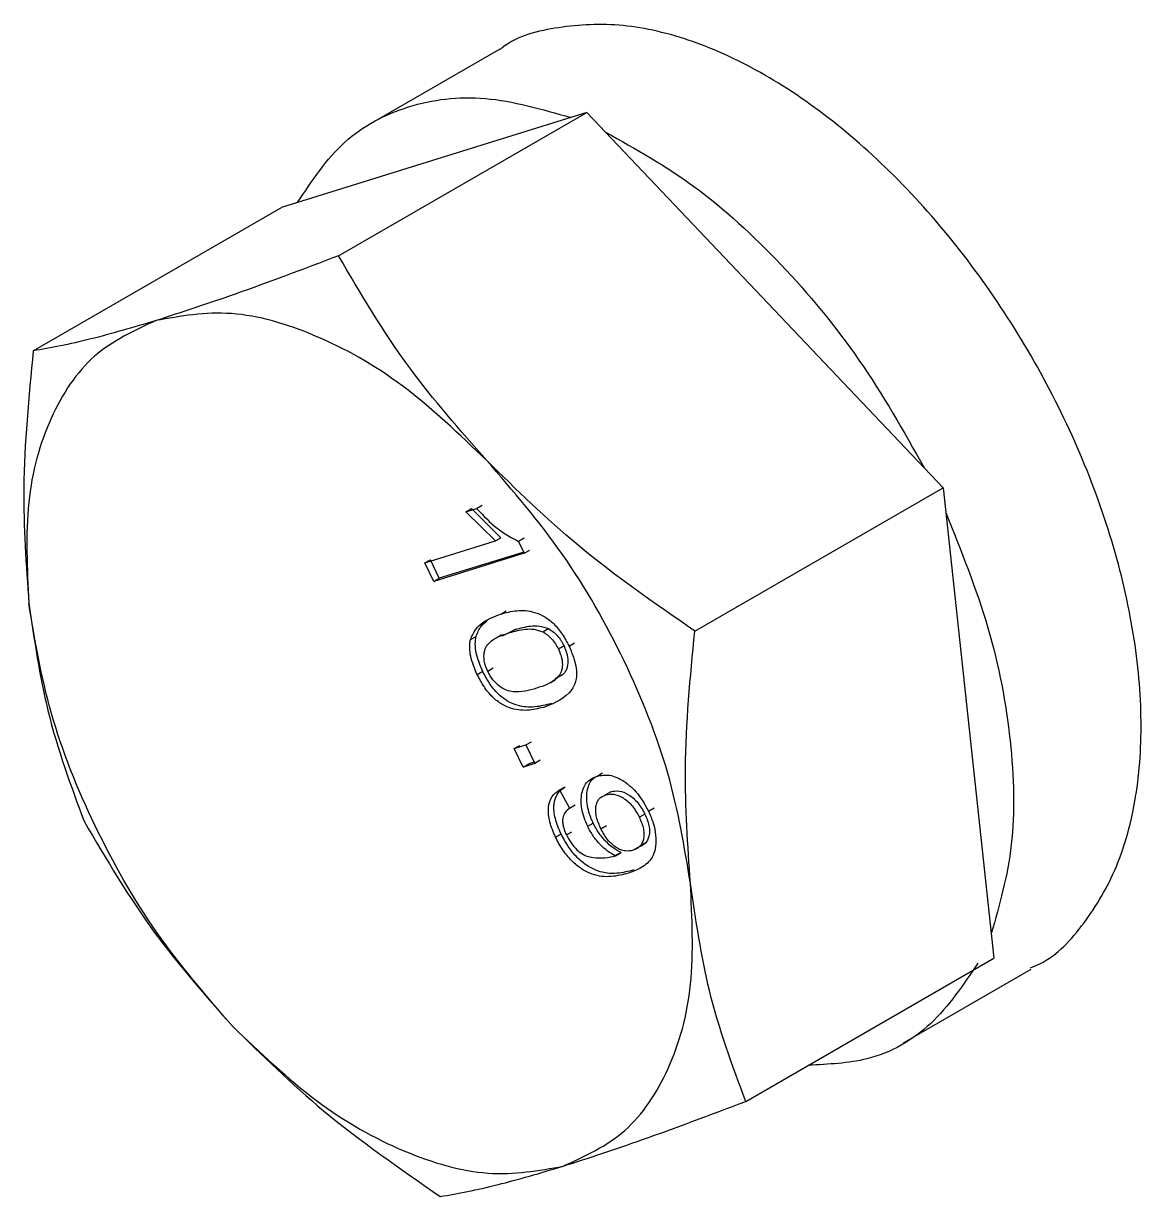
# Model space of a CAD drawing. Header units: millimetres. Extents: x 1293 to 41893, y 1011 to 26911.
# Drawn here: x 5547.02 to 5570.71, y 22771.71 to 22796.57 of the extents above; entities that cross this region are included whole.
import ezdxf

# ---------------------------------------------------------------- set-up
doc = ezdxf.new("R2010")
doc.units = ezdxf.units.MM
doc.header["$LTSCALE"] = 50
doc.layers.add('MAQUINAS', color=11, linetype='Continuous')

msp = doc.modelspace()

# ---------------------------------------------------------------- linework, layer by layer
at = {"layer": 'MAQUINAS', "linetype": 'Continuous', "lineweight": 25}
for p, q in [((5557.1157801, 22796.0259972), (5554.4099181, 22794.4639363)), ((5558.9596759, 22794.6835429), (5552.4895805, 22792.6674501)), ((5553.6986817, 22791.6464356), (5558.9596759, 22794.6835429)), ((5559.3552164, 22794.2668255), (5558.9596759, 22794.6835429)), ((5559.3552164, 22794.2668255), (5566.5078894, 22786.7312058)), ((5547.2285863, 22789.6303428), (5552.4895805, 22792.6674501)), ((5561.2468952, 22783.6940985), (5566.5078894, 22786.7312058)), ((5566.5078894, 22786.7312058), (5567.5860076, 22776.7627759)), ((5556.3981358, 22786.2226623), (5556.6249166, 22786.2933276)), ((5556.3981358, 22786.2226623), (5556.5159869, 22786.2906963)), ((5557.1397352, 22785.6707523), (5556.5159869, 22786.2906963)), ((5556.6249166, 22786.2933276), (5556.7427678, 22786.3613616)), ((5557.021884, 22785.6027183), (5556.3981358, 22786.2226623)), ((5555.5266679, 22785.1368063), (5557.021884, 22785.6027183)), ((5557.021884, 22785.6027183), (5557.1397352, 22785.6707523)), ((5557.6307753, 22785.6625967), (5557.5129242, 22785.5945627)), ((5557.5129242, 22785.5945627), (5557.634825, 22785.34132)), ((5557.634825, 22785.34132), (5555.7160283, 22784.7434197)), ((5557.6006162, 22785.3619719), (5555.8338794, 22784.8114537)), ((5557.634825, 22785.34132), (5557.7526761, 22785.409354)), ((5555.5266679, 22785.1368063), (5555.644519, 22785.2048404)), ((5555.7160283, 22784.7434197), (5555.5266679, 22785.1368063)), ((5555.8338794, 22784.8114537), (5555.644519, 22785.2048404)), ((5555.7160283, 22784.7434197), (5555.8338794, 22784.8114537)), ((5557.1357589, 22784.0548309), (5557.2536101, 22784.1228649)), ((5556.4932131, 22783.5117845), (5556.6110642, 22783.5798185)), ((5557.1578557, 22783.6142409), (5557.0400046, 22783.5462069)), ((5557.1697454, 22783.5926628), (5557.4437392, 22783.7297178)), ((5557.4437392, 22783.7297178), (5557.3258881, 22783.6616838)), ((5558.0302389, 22783.6768776), (5558.14809, 22783.7449116)), ((5558.4760074, 22783.3777348), (5558.3581563, 22783.3097008)), ((5558.5816271, 22783.3743866), (5558.6994782, 22783.4424207)), ((5556.7560815, 22782.8368549), (5556.6382304, 22782.7688209)), ((5556.9774812, 22782.9058434), (5556.85963, 22782.8378094)), ((5558.1805037, 22782.5979061), (5558.2983548, 22782.6659401)), ((5557.420272, 22781.2029396), (5557.6662716, 22781.2795935)), ((5557.6662716, 22781.2795935), (5557.7841227, 22781.3476275)), ((5557.6662716, 22781.2795935), (5557.855632, 22780.8862068)), ((5557.420272, 22781.2029396), (5557.5381232, 22781.2709736)), ((5557.6096325, 22780.8095529), (5557.420272, 22781.2029396)), ((5557.855632, 22780.8862068), (5557.6096325, 22780.8095529)), ((5557.6096325, 22780.8095529), (5557.7274836, 22780.877587)), ((5557.8425258, 22780.9134343), (5557.7274836, 22780.877587)), ((5557.9734832, 22780.9542408), (5557.855632, 22780.8862068)), ((5559.1755615, 22780.6189116), (5559.2934126, 22780.6869456)), ((5558.3800083, 22780.3257767), (5558.4978594, 22780.3938107)), ((5558.3800083, 22780.3257767), (5558.5939687, 22779.9400554)), ((5559.4697043, 22780.2894867), (5559.3518532, 22780.2214527)), ((5559.2127184, 22780.1234299), (5559.2080013, 22780.1207067)), ((5558.5939687, 22779.9400554), (5558.7118198, 22780.0080894)), ((5560.1906068, 22779.8157414), (5560.0727557, 22779.7477074)), ((5560.2651595, 22779.8769333), (5560.3830107, 22779.9449673)), ((5558.9771277, 22779.5554558), (5559.0949789, 22779.6234898)), ((5559.2562231, 22779.5045843), (5559.3740742, 22779.5726183)), ((5558.2960217, 22779.3248435), (5558.4138728, 22779.3928775)), ((5558.5271852, 22779.373548), (5558.6450363, 22779.441582)), ((5560.0562355, 22779.1150757), (5559.9383844, 22779.0470417)), ((5560.0926501, 22779.1438926), (5560.2105012, 22779.2119266)), ((5559.5199196, 22778.9145267), (5559.6377708, 22778.9825608)), ((5559.5199196, 22778.9145267), (5559.5659257, 22778.9309829)), ((5559.5659257, 22778.9309829), (5559.6837768, 22778.9990169)), ((5559.6377708, 22778.9825608), (5559.6837768, 22778.9990169)), ((5562.3250133, 22773.7256686), (5567.5860076, 22776.7627759)), ((5565.66567, 22774.9662896), (5568.3715319, 22776.5283505))]:
    msp.add_line(p, q, dxfattribs=at)
for points, knots in [([(5568.3574728, 22776.5549079), (5568.4245297, 22776.5826474), (5568.8812807, 22776.7715919), (5569.5250605, 22777.4763103), (5570.2295406, 22778.6528345), (5570.6355789, 22780.1482584), (5570.7514102, 22781.8638589), (5570.5664271, 22783.7469397), (5570.0892291, 22785.7240017), (5569.3372136, 22787.7219251), (5568.3386234, 22789.6657725), (5567.1307851, 22791.4828845), (5565.7588359, 22793.1053567), (5564.2742495, 22794.4722478), (5562.731933, 22795.533426), (5561.1918702, 22796.2455058), (5559.7030687, 22796.595657), (5558.3532698, 22796.5192753), (5557.4799259, 22796.3092411), (5557.136317, 22796.0305731), (5557.1209061, 22796.0180748)], [0, 0, 0, 0, 0.0106094859, 0.0722654485, 0.1339214111, 0.1955773737, 0.2572333363, 0.3188892989, 0.3805452615, 0.4422012241, 0.5038571867, 0.5655131493, 0.6271691118, 0.6888250744, 0.750481037, 0.8121369996, 0.8737929622, 0.9354489248, 0.9971048874, 1, 1, 1, 1]), ([(5553.6986817, 22791.6464356), (5552.9447406, 22791.3614258), (5551.5296089, 22790.8264684), (5550.3726408, 22790.4497908), (5549.8320717, 22790.273796)], [0, 0, 0, 0, 0.5327709195, 1, 1, 1, 1]), ([(5556.8412261, 22787.3056738), (5556.2721708, 22787.9515542), (5555.0542343, 22789.3339176), (5554.1698538, 22790.8426349), (5553.6986817, 22791.6464356)], [0, 0, 0, 0, 0.4672290805, 1, 1, 1, 1]), ([(5549.8320717, 22790.273796), (5549.3483552, 22790.1306216), (5548.3130675, 22789.8241886), (5547.6055376, 22789.697721), (5547.2285863, 22789.6303428)], [0, 0, 0, 0, 0.46722908045, 1, 1, 1, 1]), ([(5547.2285863, 22789.6303428), (5547.1343123, 22788.6503481), (5546.9573619, 22786.8109184), (5547.0791706, 22785.0869996), (5547.1360831, 22784.2815347)], [0, 0, 0, 0, 0.5327709195, 1, 1, 1, 1]), ([(5561.2468952, 22783.6940985), (5560.3987333, 22784.2802676), (5558.806751, 22785.380495), (5557.4671341, 22786.6926138), (5556.8412261, 22787.3056738)], [0, 0, 0, 0, 0.5327709195, 1, 1, 1, 1]), ([(5556.6249166, 22786.2933276), (5556.76696, 22786.1406584), (5557.0505557, 22785.8358477), (5557.3589794, 22785.6748981), (5557.5129242, 22785.5945627)], [0, 0, 0, 0, 0.5008657323, 1, 1, 1, 1]), ([(5547.1360831, 22784.2815347), (5547.2498483, 22783.50889), (5547.4933373, 22781.8552159), (5548.0239888, 22780.424276), (5548.3067045, 22779.6619129)], [0, 0, 0, 0, 0.4672290805, 1, 1, 1, 1]), ([(5556.4932131, 22783.5117845), (5556.524754, 22783.5866022), (5556.5878817, 22783.7363468), (5556.8037619, 22783.9278725), (5557.0029658, 22784.0040497), (5557.1357589, 22784.0548309)], [0, 0, 0, 0, 0.249753552, 0.499871473, 1, 1, 1, 1]), ([(5557.1357589, 22784.0548309), (5557.2465378, 22784.0839461), (5557.4678222, 22784.1421045), (5557.7869802, 22784.1264492), (5558.0609977, 22784.0106499), (5558.2661814, 22783.8519449), (5558.4465367, 22783.6320254), (5558.5365672, 22783.460323), (5558.5816271, 22783.3743866)], [0, 0, 0, 0, 0.2504817087, 0.5003455958, 0.6317049057, 0.7502211388, 0.8749866995, 1, 1, 1, 1]), ([(5556.6110642, 22783.5798185), (5556.6422609, 22783.6552601), (5556.7046999, 22783.8062536), (5556.8160594, 22783.8957423), (5556.8717797, 22783.9405193)], [0, 0, 0, 0, 0.4996355373, 1, 1, 1, 1]), ([(5557.4437392, 22783.7297178), (5557.5517421, 22783.7581766), (5557.7137371, 22783.8008623), (5557.9510994, 22783.8115291), (5558.0824841, 22783.7670979), (5558.14809, 22783.7449116)], [0, 0, 0, 0, 0.5003723119, 0.7505151407, 1, 1, 1, 1]), ([(5556.7560815, 22782.8368549), (5556.700713, 22782.968353), (5556.6175541, 22783.165852), (5556.5887938, 22783.4185628), (5556.6036406, 22783.5260654), (5556.6110642, 22783.5798185)], [0, 0, 0, 0, 0.4990363131, 0.7495101716, 1, 1, 1, 1]), ([(5556.85963, 22782.8378094), (5556.8334878, 22782.9016851), (5556.7811889, 22783.0294716), (5556.7760739, 22783.2075521), (5556.809899, 22783.3555599), (5556.9768784, 22783.544711), (5557.1707884, 22783.6097011), (5557.3258881, 22783.6616838)], [0, 0, 0, 0, 0.1246963828, 0.2494616582, 0.3744323466, 0.4996371137, 1, 1, 1, 1]), ([(5557.3258881, 22783.6616838), (5557.433891, 22783.6901426), (5557.595886, 22783.7328283), (5557.8332483, 22783.7434951), (5557.964633, 22783.6990639), (5558.0302389, 22783.6768776)], [0, 0, 0, 0, 0.5003723119, 0.7505151407, 1, 1, 1, 1]), ([(5558.0302389, 22783.6768776), (5558.0617029, 22783.6573993), (5558.1246106, 22783.6184552), (5558.2151304, 22783.532395), (5558.2964792, 22783.4279462), (5558.3375948, 22783.3491207), (5558.3581563, 22783.3097008)], [0, 0, 0, 0, 0.2501584562, 0.5001555724, 0.7500324303, 1, 1, 1, 1]), ([(5558.14809, 22783.7449116), (5558.1795364, 22783.7254274), (5558.2424089, 22783.6864715), (5558.3331926, 22783.6004998), (5558.4001685, 22783.513152), (5558.4463031, 22783.4371329), (5558.4661058, 22783.3975346), (5558.4760074, 22783.3777348)], [0, 0, 0, 0, 0.2500549443, 0.4999486155, 0.749722078, 0.8748570557, 1, 1, 1, 1]), ([(5561.154392, 22778.3452904), (5561.0974794, 22779.1507553), (5560.9756708, 22780.8746741), (5561.1526212, 22782.7141038), (5561.2468952, 22783.6940985)], [0, 0, 0, 0, 0.4672290805, 1, 1, 1, 1]), ([(5556.6382304, 22782.7688209), (5556.5823818, 22782.9006492), (5556.4985019, 22783.0986441), (5556.4762874, 22783.3177361), (5556.4790084, 22783.4334366), (5556.4884783, 22783.4856688), (5556.4932131, 22783.5117845)], [0, 0, 0, 0, 0.4987953461, 0.7491482596, 0.8745764119, 1, 1, 1, 1]), ([(5558.3581563, 22783.3097008), (5558.3846795, 22783.2457567), (5558.4377247, 22783.1178715), (5558.4456953, 22782.9374869), (5558.4092183, 22782.7912606), (5558.2449562, 22782.5980797), (5558.0499512, 22782.5333223), (5557.8939694, 22782.4815238)], [0, 0, 0, 0, 0.1247447425, 0.2494837578, 0.3744708184, 0.4996480989, 1, 1, 1, 1]), ([(5558.5816271, 22783.3743866), (5558.6199578, 22783.2863951), (5558.6965877, 22783.1104843), (5558.7487791, 22782.8462966), (5558.7320111, 22782.6153428), (5558.5569807, 22782.282208), (5558.2932839, 22782.1742044), (5558.082561, 22782.0878976)], [0, 0, 0, 0, 0.125373348, 0.2506437386, 0.375697515, 0.5011131747, 1, 1, 1, 1]), ([(5558.4760074, 22783.3777348), (5558.5025155, 22783.3138158), (5558.5555304, 22783.1859808), (5558.5637283, 22783.0052196), (5558.5263853, 22782.8604279), (5558.4356249, 22782.7431254), (5558.3418108, 22782.7083732), (5558.2862815, 22782.6878032)], [0, 0, 0, 0, 0.18312290889, 0.36623741033, 0.54971603762, 0.73347390401, 1, 1, 1, 1]), ([(5558.2004122, 22782.1559316), (5558.0897727, 22782.126725), (5557.8687606, 22782.0683823), (5557.5522013, 22782.0851116), (5557.2790819, 22782.1987095), (5557.0733703, 22782.3557239), (5556.8908294, 22782.5793258), (5556.8010259, 22782.7509577), (5556.7560815, 22782.8368549)], [0, 0, 0, 0, 0.2504715078, 0.5003387545, 0.6261880614, 0.750180477, 0.8749718456, 1, 1, 1, 1]), ([(5557.8939694, 22782.4815238), (5557.735829, 22782.4357196), (5557.5381218, 22782.3784551), (5557.256311, 22782.4290057), (5557.1073706, 22782.5188291), (5556.9624998, 22782.6542236), (5556.8939101, 22782.7766318), (5556.85963, 22782.8378094)], [0, 0, 0, 0, 0.5004095025, 0.6256126137, 0.7505796735, 0.875343692, 1, 1, 1, 1]), ([(5558.082561, 22782.0878976), (5557.9719217, 22782.0587009), (5557.75091, 22782.0003781), (5557.4345661, 22782.0169717), (5557.1614843, 22782.1307094), (5556.9557148, 22782.2873993), (5556.7729798, 22782.5113027), (5556.6831753, 22782.6829273), (5556.6382304, 22782.7688209)], [0, 0, 0, 0, 0.2504758129, 0.50034735438, 0.62576834083, 0.75017618309, 0.87496969665, 1, 1, 1, 1]), ([(5558.9771277, 22779.5554558), (5558.949651, 22779.6175837), (5558.894716, 22779.7417975), (5558.8486923, 22779.9287222), (5558.8336578, 22780.1051863), (5558.8505979, 22780.2628262), (5558.8960295, 22780.3976024), (5558.9920915, 22780.5386734), (5559.102321, 22780.5868808), (5559.1755615, 22780.6189116)], [0, 0, 0, 0, 0.1250740585, 0.2500636243, 0.3732612247, 0.5001992382, 0.6242961009, 0.7503685137, 1, 1, 1, 1]), ([(5559.0949789, 22779.6234898), (5559.0807181, 22779.65437), (5559.0521955, 22779.7161329), (5559.005804, 22779.8413417), (5558.9661844, 22779.9968135), (5558.9516675, 22780.1732326), (5558.9681842, 22780.3314455), (5559.014943, 22780.4641574), (5559.0739832, 22780.5636076), (5559.1323344, 22780.5926841), (5559.1548749, 22780.6039161)], [0, 0, 0, 0, 0.0754695938, 0.1509450716, 0.3015784561, 0.450312577, 0.603033998, 0.752854686, 0.9045299868, 1, 1, 1, 1]), ([(5559.1755615, 22780.6189116), (5559.2612612, 22780.6353624), (5559.3903767, 22780.6601472), (5559.5911678, 22780.5992141), (5559.7459642, 22780.5148953), (5559.8969026, 22780.3958289), (5560.0888105, 22780.196035), (5560.1945062, 22780.0047797), (5560.2651595, 22779.8769333)], [0, 0, 0, 0, 0.2498688585, 0.3764535287, 0.5003476657, 0.6272386366, 0.7508240847, 1, 1, 1, 1]), ([(5558.2960217, 22779.3248435), (5558.2493648, 22779.4337233), (5558.179206, 22779.5974479), (5558.1433672, 22779.8104407), (5558.1431231, 22780.0054026), (5558.2105137, 22780.2056026), (5558.3234507, 22780.2856765), (5558.3800083, 22780.3257767)], [0, 0, 0, 0, 0.2498594906, 0.3757183909, 0.500481002, 0.7498462328, 1, 1, 1, 1]), ([(5558.4138728, 22779.3928775), (5558.3672183, 22779.5017564), (5558.2970184, 22779.6655835), (5558.2611999, 22779.8785799), (5558.2610053, 22780.0735082), (5558.3283631, 22780.273638), (5558.4413012, 22780.353711), (5558.4978594, 22780.3938107)], [0, 0, 0, 0, 0.2498591948, 0.3759561592, 0.5004815934, 0.749846529, 1, 1, 1, 1]), ([(5559.4697043, 22780.2894867), (5559.5260959, 22780.3005), (5559.6387306, 22780.3224976), (5559.8121142, 22780.2529617), (5559.9456942, 22780.1545619), (5560.0736685, 22780.0251212), (5560.1435833, 22779.8999377), (5560.1906068, 22779.8157414)], [0, 0, 0, 0, 0.250250228, 0.4998414106, 0.6292883971, 0.7506655241, 1, 1, 1, 1]), ([(5559.2562231, 22779.5045843), (5559.2211902, 22779.586603), (5559.1687011, 22779.7094898), (5559.1455639, 22779.8684632), (5559.149872, 22779.9760458), (5559.1747425, 22780.0685152), (5559.2325879, 22780.1670131), (5559.3042521, 22780.1997248), (5559.3518532, 22780.2214527)], [0, 0, 0, 0, 0.24952054608, 0.37385078377, 0.49988878406, 0.6240955932, 0.75031544223, 1, 1, 1, 1]), ([(5559.3518532, 22780.2214527), (5559.4082449, 22780.2324655), (5559.5208798, 22780.2544623), (5559.6943411, 22780.1849002), (5559.8279209, 22780.086456), (5559.9558734, 22779.9569927), (5560.0257328, 22779.8319049), (5560.0727557, 22779.7477074)], [0, 0, 0, 0, 0.2502503989, 0.4998417518, 0.6295762977, 0.7506653539, 1, 1, 1, 1]), ([(5558.5939687, 22779.9400554), (5558.5592471, 22779.9124441), (5558.4965399, 22779.862578), (5558.4497206, 22779.7568112), (5558.4438619, 22779.6531596), (5558.4573865, 22779.5619057), (5558.4846313, 22779.4669633), (5558.5130012, 22779.4046851), (5558.5271852, 22779.373548)], [0, 0, 0, 0, 0.2764767993, 0.4993179598, 0.6237184282, 0.7494961879, 0.8747561628, 1, 1, 1, 1]), ([(5560.2651595, 22779.8769333), (5560.3022245, 22779.7910821), (5560.3763434, 22779.6194057), (5560.4254557, 22779.3633349), (5560.4263407, 22779.1300437), (5560.3530306, 22778.8731407), (5560.149922, 22778.6733088), (5559.9426156, 22778.6002235), (5559.8386953, 22778.5635867)], [0, 0, 0, 0, 0.1250635897, 0.25008955759, 0.37511000523, 0.50016939956, 0.74944095238, 1, 1, 1, 1]), ([(5560.1906068, 22779.8157414), (5560.2252415, 22779.7319409), (5560.2769596, 22779.6068059), (5560.290908, 22779.4487099), (5560.2786512, 22779.3447896), (5560.2462043, 22779.2568985), (5560.1793669, 22779.1666616), (5560.1053614, 22779.135657), (5560.0562355, 22779.1150757)], [0, 0, 0, 0, 0.249017166, 0.3718446562, 0.4993648037, 0.6232259432, 0.7498923764, 1, 1, 1, 1]), ([(5548.3067045, 22779.6619129), (5548.7778767, 22778.8581122), (5549.6622571, 22777.349395), (5550.8801936, 22775.9670316), (5551.4492489, 22775.3211512)], [0, 0, 0, 0, 0.5327709195, 1, 1, 1, 1]), ([(5559.5659257, 22778.9309829), (5559.5104183, 22778.9605272), (5559.3990547, 22779.0198014), (5559.2376287, 22779.168643), (5559.0884098, 22779.3465117), (5559.0141664, 22779.4859117), (5558.9771277, 22779.5554558)], [0, 0, 0, 0, 0.2489431768, 0.4994502947, 0.7502849385, 1, 1, 1, 1]), ([(5559.6837768, 22778.9990169), (5559.6281342, 22779.0286421), (5559.5162027, 22779.0882365), (5559.3546055, 22779.2376507), (5559.2056652, 22779.4155338), (5559.1318366, 22779.554242), (5559.0949789, 22779.6234898)], [0, 0, 0, 0, 0.2495404591, 0.5019797072, 0.7513717736, 1, 1, 1, 1]), ([(5560.0727557, 22779.7477074), (5560.1073883, 22779.6639078), (5560.1591443, 22779.5386752), (5560.1730631, 22779.3805803), (5560.1607619, 22779.2765967), (5560.128315, 22779.1887929), (5560.06145, 22779.0986002), (5559.9875103, 22779.067623), (5559.9383844, 22779.0470417)], [0, 0, 0, 0, 0.2490168506, 0.3721383925, 0.4993654558, 0.6235619335, 0.7498926933, 1, 1, 1, 1]), ([(5559.8386953, 22778.5635867), (5559.7210616, 22778.5324174), (5559.4861939, 22778.4701848), (5559.1438663, 22778.4985359), (5558.8509426, 22778.6404614), (5558.6352118, 22778.8177797), (5558.4408818, 22779.0511582), (5558.3443219, 22779.2335895), (5558.2960217, 22779.3248435)], [0, 0, 0, 0, 0.2504849429, 0.5001185141, 0.6278991852, 0.7500923696, 0.8749936752, 1, 1, 1, 1]), ([(5559.9565465, 22778.6316207), (5559.8389125, 22778.6004517), (5559.6040444, 22778.5382197), (5559.2616426, 22778.5665734), (5558.9687058, 22778.7085513), (5558.7529903, 22778.8859018), (5558.5587327, 22779.1191922), (5558.462173, 22779.3016235), (5558.4138728, 22779.3928775)], [0, 0, 0, 0, 0.2504849259, 0.5001184801, 0.6280398823, 0.7500923866, 0.8749936837, 1, 1, 1, 1]), ([(5558.5271852, 22779.373548), (5558.5584465, 22779.3152888), (5558.6209429, 22779.198819), (5558.7487948, 22779.052678), (5558.8890818, 22778.9466306), (5559.1642675, 22778.8588751), (5559.3619134, 22778.8898023), (5559.5199196, 22778.9145267)], [0, 0, 0, 0, 0.1252073258, 0.2503100191, 0.3753386279, 0.50062014744, 1, 1, 1, 1]), ([(5559.9383844, 22779.0470417), (5559.8848206, 22779.0362043), (5559.8037768, 22779.0198071), (5559.6787317, 22779.0524698), (5559.5813506, 22779.1033217), (5559.4867175, 22779.1773515), (5559.36645, 22779.3038623), (5559.3004015, 22779.4241359), (5559.2562231, 22779.5045843)], [0, 0, 0, 0, 0.2499764907, 0.3782221672, 0.5003423322, 0.6274524307, 0.7508110927, 1, 1, 1, 1]), ([(5562.3250133, 22773.7256686), (5562.0422977, 22774.4880317), (5561.5116462, 22775.9189716), (5561.2681571, 22777.5726457), (5561.154392, 22778.3452904)], [0, 0, 0, 0, 0.5327709195, 1, 1, 1, 1]), ([(5567.2469624, 22776.6571288), (5566.9377441, 22776.198075), (5566.3193073, 22775.2799673), (5565.0589395, 22774.5570235), (5564.0776531, 22774.5120038), (5563.6534187, 22774.4925407)], [0, 0, 0, 0, 0.3621127876, 0.7242255753, 1, 1, 1, 1]), ([(5551.4492489, 22775.3211512), (5552.0751569, 22774.7080911), (5553.4147738, 22773.3959723), (5555.0067561, 22772.2957449), (5555.854918, 22771.7095758)], [0, 0, 0, 0, 0.4672290805, 1, 1, 1, 1]), ([(5558.4584034, 22772.353029), (5558.9989725, 22772.5290238), (5560.1559406, 22772.9057014), (5561.5710723, 22773.4406588), (5562.3250133, 22773.7256686)], [0, 0, 0, 0, 0.4672290805, 1, 1, 1, 1]), ([(5555.854918, 22771.7095758), (5556.2318693, 22771.776954), (5556.9393992, 22771.9034216), (5557.9746869, 22772.2098546), (5558.4584034, 22772.353029)], [0, 0, 0, 0, 0.5327709195, 1, 1, 1, 1])]:
    msp.add_open_spline(points, degree=3, knots=knots, dxfattribs=at)
for points in [[(5552.8286256, 22792.7730971), (5553.1364476, 22793.2363349), (5553.7520916, 22794.1628106), (5555.1422235, 22794.8854126), (5556.7746564, 22795.1046469), (5558.005306, 22794.7534795), (5558.6206308, 22794.5778958)], [(5559.3552164, 22794.2668255), (5559.9898061, 22793.9131159), (5561.2589855, 22793.2056965), (5563.0978206, 22791.5165064), (5564.7852032, 22789.4906888), (5565.669967, 22787.928845), (5566.1123489, 22787.1479231)], [(5549.8320717, 22790.273796), (5549.3712383, 22790.0622002), (5548.4495716, 22789.6390086), (5547.5424841, 22788.2696706), (5547.0302492, 22786.4843399), (5547.1008051, 22785.0158031), (5547.1360831, 22784.2815347)], [(5556.8412261, 22787.3056738), (5556.2526069, 22787.8675202), (5555.0753685, 22788.9912128), (5553.2021603, 22790.0332354), (5551.3853492, 22790.5538019), (5550.3498308, 22790.3671313), (5549.8320717, 22790.273796)], [(5561.154392, 22778.3452904), (5561.0266061, 22779.1187325), (5560.7710344, 22780.6656167), (5559.8049137, 22783.0769773), (5558.5003375, 22785.3828746), (5557.3942632, 22786.6647408), (5556.8412261, 22787.3056738)], [(5566.5643848, 22786.2088414), (5566.8911525, 22785.3918939), (5567.5446879, 22783.757999), (5567.9933911, 22781.3462068), (5568.0483408, 22779.1011549), (5567.702455, 22777.8904785), (5567.5295121, 22777.2851403)], [(5551.4492489, 22775.3211512), (5550.8962118, 22775.9620843), (5549.7901375, 22777.2439505), (5548.4855613, 22779.5498477), (5547.5194406, 22781.9612083), (5547.2638689, 22783.5080926), (5547.1360831, 22784.2815347)], [(5558.4584034, 22772.353029), (5558.9192367, 22772.5646248), (5559.8409034, 22772.9878164), (5560.747991, 22774.3571545), (5561.2602259, 22776.1424852), (5561.1896699, 22777.611022), (5561.154392, 22778.3452904)], [(5551.4492489, 22775.3211512), (5552.0378681, 22774.7593049), (5553.2151065, 22773.6356122), (5555.0883148, 22772.5935897), (5556.9051259, 22772.0730231), (5557.9406442, 22772.2596937), (5558.4584034, 22772.353029)]]:
    msp.add_open_spline(points, degree=3, dxfattribs=at)

doc.saveas('drawing.dxf')
